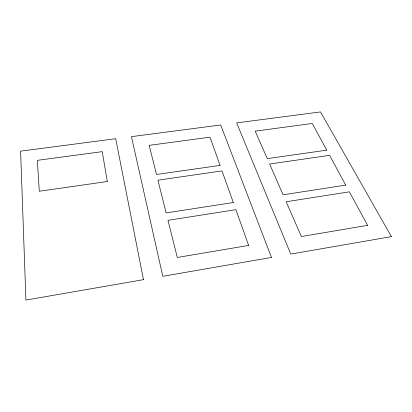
<?xml version="1.0" encoding="UTF-8"?>
<svg xmlns="http://www.w3.org/2000/svg" width="412" height="412" viewBox="0 0 412 412"><rect width="100%" height="100%" fill="white"/><g stroke="black" fill="none" stroke-linecap="round" stroke-linejoin="round"><path stroke-width="0.62" d="M143.474 279.666L25.925 300.075L20.6 151.147L115.695 138.71L143.474 279.666M271.451 257.443L162.797 276.308L131.449 136.65L220.688 124.98L271.451 257.443M391.4 236.617L290.754 254.091L236.653 122.889L320.5 111.925L391.4 236.617M248.642 245.428L177.299 257.469L167.983 220.338L235.87 209.667L248.642 245.428M367.592 225.354L301.399 236.524L286.165 201.762L349.386 191.822L367.592 225.354M233.316 202.519L166.124 212.927L157.914 180.193L222.027 170.913L233.316 202.519M345.74 185.106L283.111 194.804L269.623 164.022L329.579 155.345L345.74 185.106M107.331 181.522L39.289 191.25L37.358 160.335L102.228 151.637L107.331 181.522M220.054 165.397L156.483 174.492L149.175 145.343L209.981 137.196L220.054 165.397M326.752 150.143L267.27 158.646L255.208 131.129L312.275 123.482L326.752 150.143"/></g></svg>
